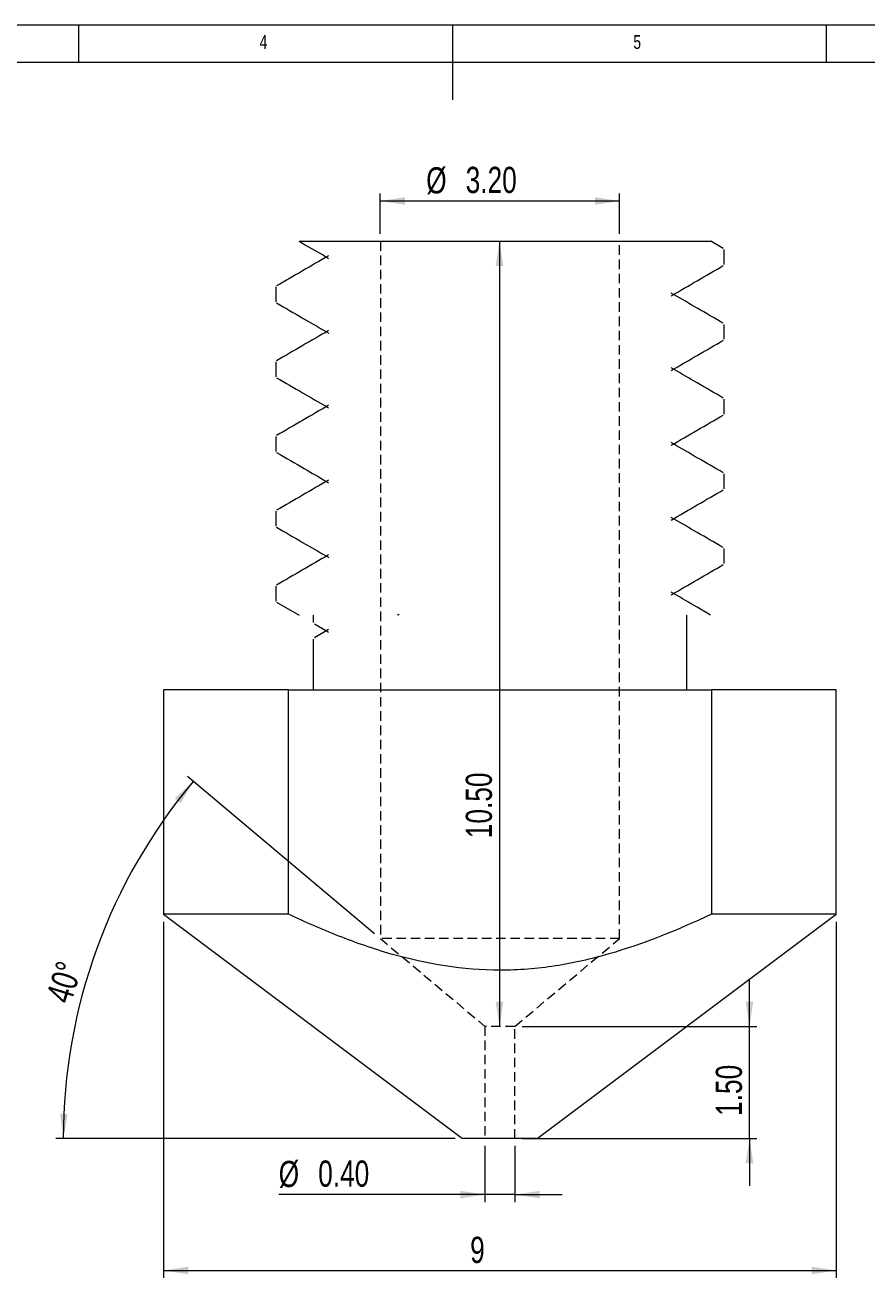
# Model space of a CAD drawing. Header units: millimetres. Extents: x 5 to 415, y 5 to 292.
# Drawn here: x 152.8 to 265.4, y 124.4 to 292 of the extents above; entities that cross this region are included whole.
import ezdxf

# ---------------------------------------------------------------- set-up
doc = ezdxf.new("R2010")
doc.units = ezdxf.units.MM
doc.linetypes.add('HIDDEN', pattern=[1.905, 1.27, -0.635])
doc.styles.add('SLDTEXTSTYLE0', font='TXT', dxfattribs={"width": 0.75})
doc.dimstyles.new('SLDDIMSTYLE0', dxfattribs={"dimtxt": 3.5, "dimasz": 3.302, "dimexe": 0, "dimexo": 0.0625, "dimgap": 0.875, "dimtad": 1, "dimlfac": 0.1, "dimrnd": 1e-09, "dimzin": 12, "dimdsep": 46, "dimtxsty": 'SLDTEXTSTYLE0', "dimsah": 1, "dimcen": 0.09, "dimadec": 0, "dimazin": 3, "dimtfac": 1, "dimtofl": 0, "dimtmove": 0, "dimatfit": 3, "dimfxl": 1, "dimfrac": 2, "dimtolj": 1, "dimtzin": 12, "dimarcsym": 0})
doc.dimstyles.new('SLDDIMSTYLE2', dxfattribs={"dimtxt": 3.5, "dimasz": 3.302, "dimexe": 0, "dimexo": 0.0625, "dimgap": 0.875, "dimtad": 1, "dimdec": 4, "dimlfac": 0.1, "dimzin": 12, "dimdsep": 46, "dimtxsty": 'SLDTEXTSTYLE0', "dimsah": 1, "dimcen": 0.09, "dimazin": 3, "dimtfac": 1, "dimtofl": 0, "dimtmove": 0, "dimatfit": 3, "dimfxl": 1, "dimfrac": 2, "dimtolj": 1, "dimtzin": 12, "dimarcsym": 0})
doc.dimstyles.new('SLDDIMSTYLE3', dxfattribs={"dimtxt": 3.5, "dimasz": 3.302, "dimexe": 0, "dimexo": 0.0625, "dimgap": 0.875, "dimtad": 1, "dimlfac": 0.1, "dimrnd": 1e-09, "dimzin": 4, "dimdsep": 46, "dimtxsty": 'SLDTEXTSTYLE0', "dimsah": 1, "dimcen": 0.09, "dimadec": 0, "dimazin": 1, "dimtfac": 1, "dimtmove": 0, "dimatfit": 0, "dimfxl": 1, "dimfrac": 2, "dimtolj": 1, "dimtzin": 12, "dimarcsym": 0})
doc.dimstyles.new('SLDDIMSTYLE4', dxfattribs={"dimtxt": 3.5, "dimasz": 3.302, "dimexe": 0, "dimexo": 0.0625, "dimgap": 0.875, "dimtad": 1, "dimlfac": 0.1, "dimrnd": 1e-09, "dimzin": 4, "dimdsep": 46, "dimtxsty": 'SLDTEXTSTYLE0', "dimsah": 1, "dimcen": 0.09, "dimadec": 0, "dimazin": 1, "dimtfac": 1, "dimtofl": 0, "dimtmove": 0, "dimatfit": 3, "dimfxl": 1, "dimfrac": 2, "dimtolj": 1, "dimtzin": 12, "dimarcsym": 0})

# ---------------------------------------------------------------- blocks, each defined once
blk = doc.blocks.new('_D_3')
at = {"color": 7, "linetype": 'Continuous', "lineweight": 0}
for p, q in [((199.56, 170.47), (174.53, 191.48)), ((210.32, 143.08), (156.91, 143.08))]:
    blk.add_line(p, q, dxfattribs=at)
blk.add_arc((232.2, 143.08), 74.29, 140, 180, dxfattribs=at)
for points in [[(175.29, 190.83), (172.83, 188.58), (173.62, 187.94)], [(157.91, 143.08), (158.49, 146.37), (157.48, 146.39)]]:
    blk.add_solid(points, dxfattribs=at)
at = {"color": 7, "linetype": 'Continuous', "lineweight": 0, "insert": (155.54, 161.98, 1), "char_height": 3.5, "attachment_point": 1, "rotation": 72.5638, "style": 'SLDTEXTSTYLE0'}
blk.add_mtext('40°', dxfattribs=at)
blk = doc.blocks.new('_D_4')
at = {"color": 7, "linetype": 'Continuous', "lineweight": 0}
for p, q in [((214.32, 142.08), (214.32, 134.58)), ((218.32, 142.08), (218.32, 134.58)), ((214.32, 135.58), (186.73, 135.58)), ((218.32, 135.58), (214.32, 135.58)), ((218.32, 135.58), (224.67, 135.58))]:
    blk.add_line(p, q, dxfattribs=at)
for points in [[(214.32, 135.58), (211.02, 136.08), (211.02, 135.07)], [(218.32, 135.58), (221.63, 135.07), (221.63, 136.08)]]:
    blk.add_solid(points, dxfattribs=at)
at = {"color": 7, "linetype": 'Continuous', "lineweight": 0, "char_height": 3.5, "attachment_point": 1, "style": 'SLDTEXTSTYLE0'}
for s, insert in [('%%c', (186.73, 140.09, 1)), ('0.40', (192.01, 140.14, 1))]:
    blk.add_mtext(s, dxfattribs=dict(at, insert=insert))
blk = doc.blocks.new('_D_5')
at = {"color": 7, "linetype": 'Continuous', "lineweight": 0}
for p, q in [((200.32, 264.08), (200.32, 269.47)), ((200.32, 268.47), (232.32, 268.47)), ((232.32, 264.08), (232.32, 269.47))]:
    blk.add_line(p, q, dxfattribs=at)
for points in [[(200.32, 268.47), (203.63, 267.96), (203.63, 268.98)], [(232.32, 268.47), (229.02, 268.98), (229.02, 267.96)]]:
    blk.add_solid(points, dxfattribs=at)
at = {"color": 7, "linetype": 'Continuous', "lineweight": 0, "char_height": 3.5, "attachment_point": 1, "style": 'SLDTEXTSTYLE0'}
for s, insert in [('%%c', (206.46, 272.98, 1)), ('3.20', (211.74, 273.04, 1))]:
    blk.add_mtext(s, dxfattribs=dict(at, insert=insert))
blk = doc.blocks.new('_D_6')
at = {"color": 7, "linetype": 'Continuous', "lineweight": 0}
for p, q in [((171.32, 172.08), (171.32, 124.43)), ((261.32, 172.08), (261.32, 124.43)), ((171.32, 125.43), (261.32, 125.43))]:
    blk.add_line(p, q, dxfattribs=at)
for points in [[(171.32, 125.43), (174.63, 124.92), (174.63, 125.94)], [(261.32, 125.43), (258.02, 125.94), (258.02, 124.92)]]:
    blk.add_solid(points, dxfattribs=at)
at = {"color": 7, "linetype": 'Continuous', "lineweight": 0, "insert": (212.34, 129.94, 1), "char_height": 3.5, "attachment_point": 1, "style": 'SLDTEXTSTYLE0'}
blk.add_mtext('9', dxfattribs=at)
blk = doc.blocks.new('_D_7')
at = {"color": 7, "linetype": 'Continuous', "lineweight": 0}
for p, q in [((249.71, 158.08), (249.71, 164.43)), ((219.32, 158.08), (250.71, 158.08)), ((249.71, 143.08), (249.71, 158.08)), ((219.32, 143.08), (250.71, 143.08)), ((249.71, 143.08), (249.71, 136.73))]:
    blk.add_line(p, q, dxfattribs=at)
for points in [[(249.71, 158.08), (250.22, 161.38), (249.2, 161.38)], [(249.71, 143.08), (249.2, 139.78), (250.22, 139.78)]]:
    blk.add_solid(points, dxfattribs=at)
at = {"color": 7, "linetype": 'Continuous', "lineweight": 0, "insert": (245.2, 146.11, 1), "char_height": 3.5, "attachment_point": 1, "rotation": 90, "style": 'SLDTEXTSTYLE0'}
blk.add_mtext('1.50', dxfattribs=at)
blk = doc.blocks.new('_D_8')
at = {"color": 7, "linetype": 'Continuous', "lineweight": 0}
blk.add_line((216.26, 263.08), (216.26, 158.08), dxfattribs=at)
for points in [[(216.26, 263.08), (215.75, 259.78), (216.77, 259.78)], [(216.26, 158.08), (216.77, 161.38), (215.75, 161.38)]]:
    blk.add_solid(points, dxfattribs=at)
at = {"color": 7, "linetype": 'Continuous', "lineweight": 0, "insert": (211.75, 183.25, 1), "char_height": 3.5, "attachment_point": 1, "rotation": 90, "style": 'SLDTEXTSTYLE0'}
blk.add_mtext('10.50', dxfattribs=at)

msp = doc.modelspace()

# ---------------------------------------------------------------- linework, layer by layer
at = {"color": 7, "linetype": 'Continuous', "lineweight": 0}
for p, q in [((415, 292), (5, 292)), ((160, 287), (160, 292)), ((210, 292), (210, 282)), ((260, 287), (260, 292)), ((410, 287), (10, 287))]:
    msp.add_line(p, q, dxfattribs=at)
at = {"color": 7, "linetype": 'HIDDEN', "lineweight": 0}
for p, q in [((200.3242, 263.08191), (200.3242, 169.8293)), ((232.3242, 169.8293), (232.3242, 263.08191)), ((193.09952, 260.97215), (193.41004, 260.7918)), ((239.54886, 255.97215), (239.24, 256.15155)), ((193.09952, 250.97215), (193.41176, 250.7908)), ((239.54886, 245.97215), (239.24086, 246.15104)), ((193.09954, 240.97215), (193.40886, 240.79249)), ((239.54885, 235.97215), (239.24159, 236.15061)), ((193.09955, 230.97214), (193.41071, 230.79141)), ((239.54885, 225.97214), (239.24209, 226.15032)), ((193.09954, 220.97214), (193.41151, 220.79095)), ((239.54884, 215.97215), (239.24228, 216.1502)), ((202.70479, 213.08191), (202.70479, 213.22528)), ((202.70489, 213.22527), (202.81762, 213.08191)), ((193.09954, 210.97215), (193.40734, 210.79338)), ((232.3242, 169.8293), (200.3242, 169.8293)), ((200.3242, 169.8293), (214.3242, 158.08191)), ((218.3242, 158.08191), (232.3242, 169.8293)), ((218.3242, 158.08191), (214.3242, 158.08191)), ((214.3242, 158.08191), (214.3242, 143.08191)), ((218.3242, 143.08191), (218.3242, 158.08191))]:
    msp.add_line(p, q, dxfattribs=at)
at = {"color": 7, "linetype": 'Continuous', "lineweight": 15}
for p, q in [((246.18745, 262.11891), (244.52154, 263.08426)), ((246.3242, 259.97222), (246.3242, 261.97196)), ((186.3242, 256.97244), (186.3242, 254.97278)), ((246.3242, 249.97219), (246.3242, 251.97187)), ((186.3242, 246.97234), (186.3242, 244.97055)), ((246.3242, 239.97209), (246.3242, 241.97202)), ((186.3242, 236.97212), (186.3242, 234.97126)), ((246.3242, 229.97216), (246.3242, 231.97236)), ((186.3242, 226.97193), (186.3242, 224.97292)), ((246.3242, 219.97222), (246.3242, 221.97244)), ((186.3242, 216.97184), (186.3242, 214.97042)), ((186.44265, 214.83573), (189.48126, 213.07334)), ((191.3242, 213.08191), (191.3242, 212.08516)), ((241.3242, 203.08191), (241.3242, 213.08191)), ((191.4952, 211.90398), (193.09954, 210.97215)), ((193.40749, 211.15102), (191.49827, 210.04211)), ((191.3242, 209.85866), (191.3242, 203.08191)), ((171.3242, 203.08191), (171.3242, 173.08191)), ((188.03992, 203.08191), (171.3242, 203.08191)), ((188.03992, 173.08191), (188.03992, 203.08191)), ((188.03992, 203.08191), (244.60847, 203.08191)), ((244.60847, 203.08191), (244.60847, 173.08191)), ((261.3242, 203.08191), (244.60847, 203.08191)), ((261.3242, 173.08191), (261.3242, 203.08191)), ((171.3242, 173.08191), (211.3242, 143.08191)), ((188.03992, 173.08191), (171.3242, 173.08191)), ((221.3242, 143.08191), (261.3242, 173.08191)), ((261.3242, 173.08191), (244.60847, 173.08191)), ((221.3242, 143.08191), (211.3242, 143.08191))]:
    msp.add_line(p, q, dxfattribs=at)
for points, knots in [([(189.4835, 263.08191), (189.48727, 263.08191), (189.49603, 263.08191), (189.74367, 263.08191), (190.19962, 263.08191), (190.85215, 263.08191), (191.68056, 263.08191), (192.70523, 263.08191), (193.88943, 263.08191), (195.20386, 263.08191), (196.6256, 263.08191), (198.19316, 263.08191), (199.87134, 263.08191), (201.65634, 263.08191), (203.52297, 263.08191), (205.49759, 263.08191), (207.86478, 263.08191), (209.61597, 263.08191), (210.65055, 263.08191)], [0, 0, 0, 0, 0.049916807, 0.11573537, 0.182103821, 0.24400566, 0.306381878, 0.370264015, 0.434669213, 0.493875806, 0.553498147, 0.613544823, 0.674626757, 0.733160573, 0.792173006, 0.851677047, 0.912372508, 1, 1, 1, 1]), ([(210.65055, 263.08191), (211.24086, 263.08191), (212.42565, 263.08191), (214.2692, 263.08191), (216.15401, 263.08191), (218.06574, 263.08191), (219.98978, 263.08191), (221.9148, 263.08191), (223.83395, 263.08191), (225.76289, 263.08191), (227.68769, 263.08191), (229.59464, 263.08191), (231.44683, 263.08191), (233.20652, 263.08191), (234.85786, 263.08191), (236.39793, 263.08191), (237.83897, 263.08191), (239.18208, 263.08191), (240.41238, 263.08191), (241.51298, 263.08191), (242.4622, 263.08191), (243.24003, 263.08191), (243.84187, 263.08191), (244.26073, 263.08191), (244.50252, 263.08191), (244.51441, 263.08191), (244.52018, 263.08191)], [0, 0, 0, 0, 0.037784443, 0.075837272, 0.114161532, 0.152749976, 0.191264233, 0.230015266, 0.269005734, 0.308242092, 0.349445967, 0.390937793, 0.432875028, 0.475421862, 0.516660296, 0.558164753, 0.600186486, 0.642465872, 0.686337408, 0.730811682, 0.775591874, 0.82099979, 0.865686985, 0.910683524, 0.956629905, 1, 1, 1, 1]), ([(189.47922, 263.07454), (189.62935, 262.98747), (190.83649, 262.2874), (192.04304, 261.58617), (193.09952, 260.97215)], [0, 0, 0, 0, 0.1243671235, 1, 1, 1, 1]), ([(193.41073, 261.15291), (192.25058, 260.47883), (189.92906, 259.12995), (187.60644, 257.78333), (186.44451, 257.10966)], [0, 0, 0, 0, 0.499737952, 1, 1, 1, 1]), ([(239.23696, 255.79099), (240.39699, 256.46501), (242.71825, 257.81375), (245.04073, 259.16028), (246.20257, 259.83389)], [0, 0, 0, 0, 0.4997421015, 1, 1, 1, 1]), ([(186.4455, 254.83408), (187.60744, 254.16042), (189.82599, 252.87417), (192.04344, 251.58577), (193.09952, 250.97215)], [0, 0, 0, 0, 0.523740852, 1, 1, 1, 1]), ([(246.20727, 252.10768), (245.04521, 252.78143), (242.82531, 254.0685), (240.60628, 255.35778), (239.54886, 255.97215)], [0, 0, 0, 0, 0.523478964, 1, 1, 1, 1]), ([(193.40907, 251.15194), (192.25246, 250.47992), (189.93126, 249.13126), (187.60887, 247.78475), (186.44369, 247.10918)], [0, 0, 0, 0, 0.498282408, 1, 1, 1, 1]), ([(239.23801, 245.7916), (240.39834, 246.46578), (242.72023, 247.81487), (245.04311, 249.16165), (246.20517, 249.8354)], [0, 0, 0, 0, 0.499731319, 1, 1, 1, 1]), ([(186.44257, 244.83578), (187.60449, 244.16212), (189.82397, 242.8753), (192.04245, 241.58633), (193.09954, 240.97215)], [0, 0, 0, 0, 0.523511484, 1, 1, 1, 1]), ([(246.20775, 242.1074), (245.04575, 242.78111), (242.82569, 244.06829), (240.6065, 245.35765), (239.54886, 245.97215)], [0, 0, 0, 0, 0.523409302, 1, 1, 1, 1]), ([(193.40722, 241.15086), (192.24733, 240.47694), (189.92638, 239.12842), (187.60425, 237.78207), (186.4426, 237.10855)], [0, 0, 0, 0, 0.4997488867, 1, 1, 1, 1]), ([(239.24033, 235.79296), (240.40016, 236.46685), (242.72099, 237.8153), (245.04305, 239.16161), (246.20466, 239.8351)], [0, 0, 0, 0, 0.499750832, 1, 1, 1, 1]), ([(186.44559, 234.83402), (187.67911, 234.11884), (189.89768, 232.83254), (192.11504, 231.54418), (193.09955, 230.97214)], [0, 0, 0, 0, 0.555998937, 1, 1, 1, 1]), ([(246.20794, 232.10728), (245.04603, 232.78095), (242.82588, 234.06818), (240.60665, 235.35756), (239.54885, 235.97215)], [0, 0, 0, 0, 0.5233494075, 1, 1, 1, 1]), ([(193.40552, 231.14985), (192.24564, 230.47595), (189.92472, 229.12747), (187.60266, 227.78114), (186.44105, 227.10764)], [0, 0, 0, 0, 0.499749842, 1, 1, 1, 1]), ([(239.23586, 225.79035), (240.39593, 226.4644), (242.71728, 227.8132), (245.03984, 229.15977), (246.20173, 229.8334)], [0, 0, 0, 0, 0.499740304, 1, 1, 1, 1]), ([(186.4451, 224.83431), (187.60706, 224.16063), (189.82573, 222.87431), (192.04334, 221.58582), (193.09954, 220.97214)], [0, 0, 0, 0, 0.523720261, 1, 1, 1, 1]), ([(246.20777, 222.10739), (245.04596, 222.78099), (242.82584, 224.0682), (240.6067, 225.35753), (239.54885, 225.97214)], [0, 0, 0, 0, 0.523307847, 1, 1, 1, 1]), ([(193.40644, 221.1504), (192.24656, 220.47649), (189.92564, 219.128), (187.60356, 217.78167), (186.44194, 217.10816)], [0, 0, 0, 0, 0.49974966, 1, 1, 1, 1]), ([(239.24145, 215.79362), (240.40139, 216.46756), (242.72246, 217.81614), (245.04467, 219.16255), (246.20636, 219.83609)], [0, 0, 0, 0, 0.499746875, 1, 1, 1, 1]), ([(244.50909, 213.09263), (243.91349, 213.43799), (242.25964, 214.39698), (240.60658, 215.35753), (239.54884, 215.97215)], [0, 0, 0, 0, 0.36012743, 1, 1, 1, 1]), ([(244.60847, 173.08191), (240.14711, 170.9788), (235.57951, 169.11562), (228.54354, 167.08823), (226.16284, 166.54109), (221.30796, 165.7868), (218.80587, 165.5823), (211.38289, 165.58113), (206.54511, 166.38711), (199.40462, 168.44158), (197.05825, 169.26046), (192.48664, 171.05825), (190.24737, 172.04131), (188.03992, 173.08191)], [0, 0, 0, 0, 0.25, 0.25, 0.375, 0.375, 0.5, 0.5, 0.75, 0.75, 0.875, 0.875, 1, 1, 1, 1])]:
    msp.add_open_spline(points, degree=3, knots=knots, dxfattribs=at)

# ---------------------------------------------------------------- texts
at = {"color": 7, "linetype": 'Continuous', "lineweight": 0, "char_height": 1.85208, "attachment_point": 1, "style": 'SLDTEXTSTYLE0'}
for s, insert in [('4', (184.16667, 290.66802)), ('5', (234.16667, 290.66802))]:
    msp.add_mtext(s, dxfattribs=dict(at, insert=insert))

# ---------------------------------------------------------------- dimensions: what is measured, and where the dimension line sits
at = {"color": 7, "linetype": 'Continuous', "lineweight": 0}
for base, p1, p2, dimstyle, picture, middle in [((232.3242, 268.47152), (200.3242, 263.08191), (232.3242, 263.08191), 'SLDDIMSTYLE4', '_D_5', (215.05056, 268.47152)), ((214.3242, 135.57643), (218.3242, 143.08191), (214.3242, 143.08191), 'SLDDIMSTYLE3', '_D_4', (195.31624, 135.57643))]:
    dim = msp.add_linear_dim(base=base, p1=p1, p2=p2, text='%%c<>', dimstyle=dimstyle, dxfattribs=at)
    dim.commit()
    dim.dimension.update_dxf_attribs({"geometry": picture, "text_midpoint": middle, "dimtype": 160})
for base, p1, p2, dimstyle, picture, middle in [((216.26246, 158.08191), (210.65055, 263.08191), (214.3242, 158.08191), 'SLDDIMSTYLE4', '_D_8', (216.26246, 190.486)), ((249.70738, 158.08191), (218.3242, 143.08191), (218.3242, 158.08191), 'SLDDIMSTYLE3', '_D_7', (249.70738, 152.05992))]:
    dim = msp.add_linear_dim(base=base, p1=p1, p2=p2, angle=90, dimstyle=dimstyle, dxfattribs=at)
    dim.commit()
    dim.dimension.update_dxf_attribs({"geometry": picture, "text_midpoint": middle, "dimtype": 160})
dim = msp.add_angular_dim_2l(base=(162.39089, 168.49053), line1=((221.3242, 143.08191), (211.3242, 143.08191)), line2=((200.3242, 169.8293), (214.3242, 158.08191)), dimstyle='SLDDIMSTYLE2', dxfattribs=at)
dim.commit()
dim.dimension.update_dxf_attribs({"geometry": '_D_3', "text_midpoint": (161.3242, 165.3424), "dimtype": 162})
dim = msp.add_linear_dim(base=(261.3242, 125.43263), p1=(171.3242, 173.08191), p2=(261.3242, 173.08191), dimstyle='SLDDIMSTYLE0', dxfattribs=at)
dim.commit()
dim.dimension.update_dxf_attribs({"geometry": '_D_6', "text_midpoint": (215.05056, 125.43263), "dimtype": 160})

doc.saveas('drawing.dxf')
